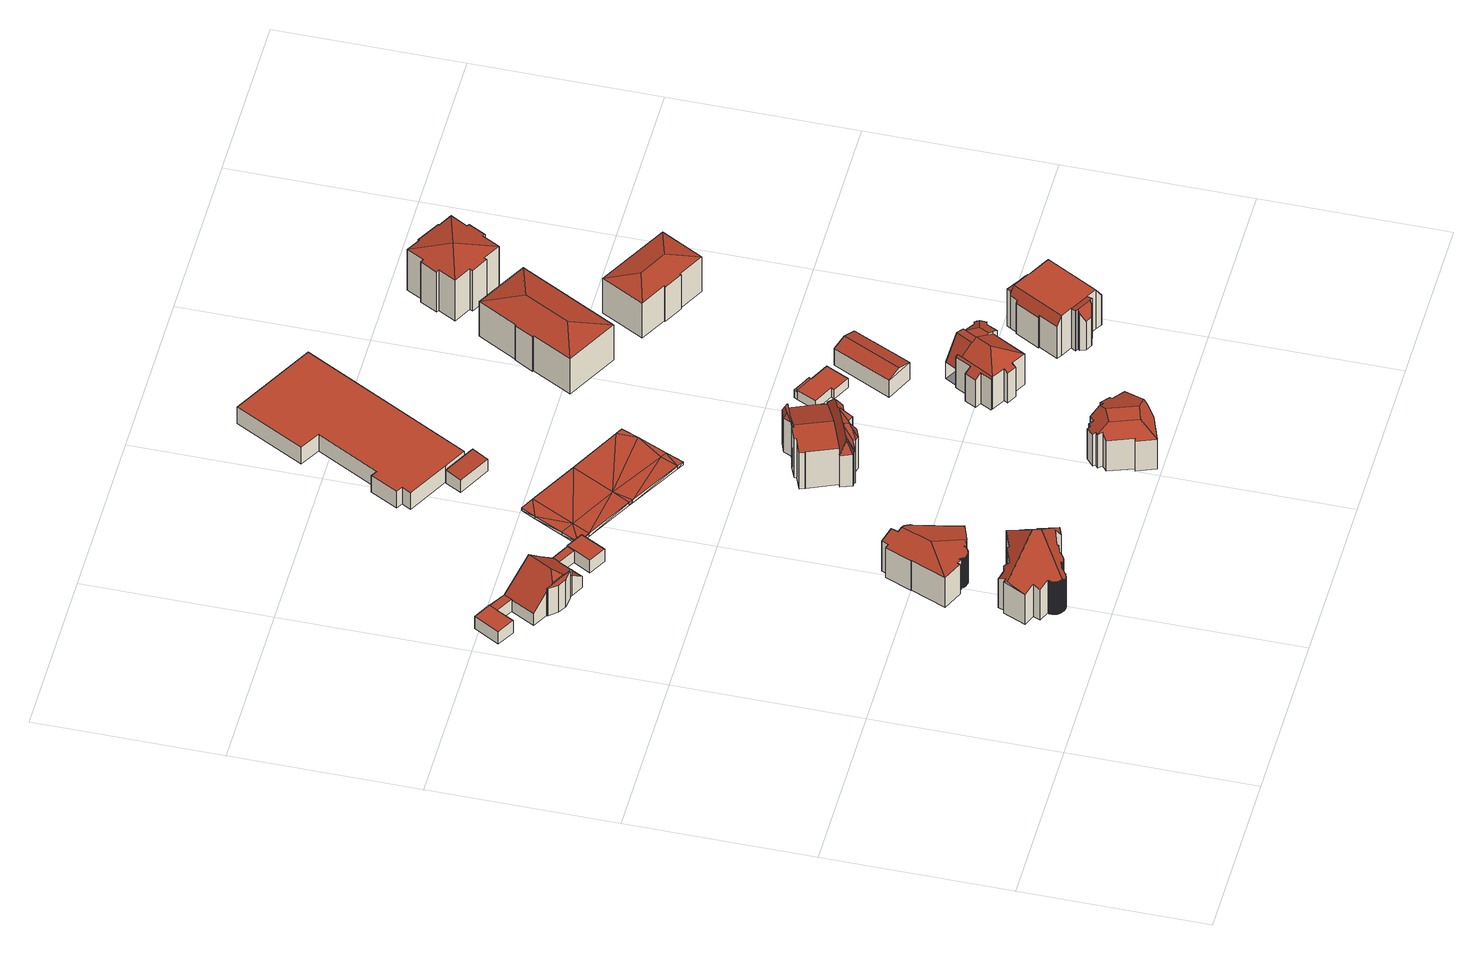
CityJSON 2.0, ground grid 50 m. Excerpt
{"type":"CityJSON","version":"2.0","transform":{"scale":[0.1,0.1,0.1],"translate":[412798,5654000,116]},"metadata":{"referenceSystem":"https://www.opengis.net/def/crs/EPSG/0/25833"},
"CityObjects":{
"building1":{"type":"Building","attributes":{"Dachtyp_tdc":"tdcFreeFormRoof","Gemeindeschluessel":14612000,"Dachneigung":21.32,"QualitaetDacherkennung":16,"Geometrietyp2DReferenz":"3000","measuredHeight":16.41,"function":"31001_9998","roofType":"5000"},"geometry":[{"type":"Solid","lod":"2","boundaries":[[[[0,1,2,3]],[[1,4,5,2]],[[4,6,7,5]],[[6,8,9,7]],[[8,10,11,9]],[[10,12,13,11]],[[12,14,15,13]],[[14,16,17,15]],[[16,18,19,17]],[[18,20,21,19]],[[20,22,23,21]],[[22,24,25,23]],[[24,26,27,25]],[[26,28,29,27]],[[28,30,31,29]],[[30,32,33,31]],[[32,34,35,33]],[[34,36,37,35]],[[36,38,39,37]],[[38,40,41,39]],[[40,42,43,41]],[[42,44,45,43]],[[44,46,47,45]],[[46,48,49,47]],[[48,50,51,49]],[[50,52,53,51]],[[52,54,55,53]],[[54,56,57,55]],[[56,58,59,57]],[[58,60,61,59]],[[60,62,63,61]],[[62,64,65,63]],[[64,66,67,65]],[[66,68,69,67]],[[68,70,71,69]],[[70,72,73,71]],[[72,74,75,73]],[[74,76,77,75]],[[76,78,79,77]],[[78,80,81,79]],[[80,82,83,81]],[[82,84,85,83]],[[84,86,87,85]],[[86,88,89,87]],[[88,90,91,89]],[[90,92,93,91]],[[92,94,95,93]],[[94,96,97,95]],[[96,98,99,97]],[[98,100,101,99]],[[100,102,103,101]],[[102,104,105,103]],[[104,106,107,105]],[[106,108,109,107]],[[108,110,111,109]],[[110,112,113,111]],[[112,114,115,113]],[[114,116,117,115]],[[116,118,119,117]],[[118,120,121,119]],[[120,122,123,121]],[[122,124,125,123]],[[124,126,127,125]],[[126,128,129,127]],[[128,130,131,129]],[[130,132,133,131]],[[132,134,135,133]],[[134,136,137,135]],[[136,138,139,137]],[[138,140,141,139]],[[140,142,143,141]],[[142,144,145,143]],[[144,146,147,145]],[[146,148,149,147]],[[148,150,151,149]],[[150,152,153,151]],[[152,154,155,153]],[[154,156,157,155]],[[156,158,159,157]],[[158,160,161,159]],[[160,162,163,161]],[[162,164,165,163]],[[164,166,167,165]],[[166,168,169,167]],[[168,170,171,169]],[[170,172,173,171]],[[172,174,175,173]],[[174,176,177,175]],[[176,178,179,177]],[[178,180,181,179]],[[180,0,3,181]],[[180,178,176,174,172,170,168,166,182,183,184]],[[74,72,70,68,66,64,62,60,58,56,54,52,50,48,46,44,42,40,38,36,34,32,30,28,26,24,22,20,18,16,14,12,185,186,120,118,116,114,112,110,108,106,104,102,100,98,96,94,92,90,88,86,84,82,80,78,76]],[[158,156,154,152,150,148,146,144,142,140,138,136,134,132,130,128,126,124,122,120,186,183,182,164,162,160]],[[185,10,8,6,4,1,0,184,183,186]],[[0,180,184]],[[12,10,185]],[[166,164,182]],[[3,2,5,7,9,11,13,15,17,19,21,23,25,27,29,31,33,35,37,39,41,43,45,47,49,51,53,55,57,59,61,63,65,67,69,71,73,75,77,79,81,83,85,87,89,91,93,95,97,99,101,103,105,107,109,111,113,115,117,119,121,123,125,127,129,131,133,135,137,139,141,143,145,147,149,151,153,155,157,159,161,163,165,167,169,171,173,175,177,179,181]]]],"semantics":{"surfaces":[{"type":"WallSurface"},{"type":"RoofSurface"},{"type":"GroundSurface"}],"values":[[0,0,0,0,0,0,0,0,0,0,0,0,0,0,0,0,0,0,0,0,0,0,0,0,0,0,0,0,0,0,0,0,0,0,0,0,0,0,0,0,0,0,0,0,0,0,0,0,0,0,0,0,0,0,0,0,0,0,0,0,0,0,0,0,0,0,0,0,0,0,0,0,0,0,0,0,0,0,0,0,0,0,0,0,0,0,0,0,0,0,0,1,1,1,1,0,0,0,2]]}}]},
"building2":{"type":"Building","attributes":{"name":"Bundeswehr-Verwaltungszentrum","Gemeindeschluessel":14612000,"Geometrietyp2DReferenz":"3000","function":"31001_3010","roofType":"9999"},"children":["building2-1","building2-2","building2-3","building2-4","building2-5","building2-6"]},
"building2-1":{"type":"BuildingPart","attributes":{"Dachtyp_tdc":"tdcPolyFlatRoof","Dachneigung":0,"QualitaetDacherkennung":59,"Geometrietyp2DReferenz":"3000","measuredHeight":4.2,"roofType":"1000"},"parents":["building2"],"geometry":[{"type":"MultiSurface","lod":"2","boundaries":[[[187,188,189,190]],[[188,191,192,193,189]],[[194,195,196,197,198]],[[195,187,190,196]],[[195,194,191,188,187]],[[190,189,193,197,196]]],"semantics":{"surfaces":[{"type":"WallSurface"},{"type":"RoofSurface"},{"type":"GroundSurface"}],"values":[0,0,0,0,1,2]}}]},
"building2-2":{"type":"BuildingPart","attributes":{"Dachtyp_tdc":"tdcPolyFlatRoof","Dachneigung":0,"QualitaetDacherkennung":78,"Geometrietyp2DReferenz":"3000","measuredHeight":4.26,"roofType":"1000"},"parents":["building2"],"geometry":[{"type":"MultiSurface","lod":"2","boundaries":[[[199,200,201,202,203]],[[200,204,205,201]],[[204,206,207,205]],[[206,208,209,210,207]],[[208,206,204,200,199]],[[202,201,205,207,210]]],"semantics":{"surfaces":[{"type":"WallSurface"},{"type":"RoofSurface"},{"type":"GroundSurface"}],"values":[0,0,0,0,1,2]}}]},
"building2-3":{"type":"BuildingPart","attributes":{"Dachtyp_tdc":"tdcPolyFlatRoof","Dachneigung":0,"QualitaetDacherkennung":0,"Geometrietyp2DReferenz":"3000","measuredHeight":9.33,"roofType":"9999"},"parents":["building2"],"geometry":[{"type":"MultiSurface","lod":"2","boundaries":[[[211,212,213,214,215,216,217,218,219,220,221]],[[221,220,222,223,224]],[[219,222,220]],[[225,216,215]],[[215,226,225]],[[215,214,227,226]],[[214,213,228,227]],[[213,212,229,228]],[[212,211,230,229]],[[211,221,224,230]],[[224,223,231,232,226,227,228,229,230]],[[226,232,217,216,225]],[[232,231,218,217]],[[231,223,222,219,218]]],"semantics":{"surfaces":[{"type":"RoofSurface"},{"type":"WallSurface"},{"type":"GroundSurface"},{"type":"ClosureSurface","isClosure":"1","QuelleClosure":"LoD1Solid"}],"values":[0,1,1,1,1,1,1,1,1,1,2,3,3,3]}}]},
"building2-4":{"type":"BuildingPart","attributes":{"Dachtyp_tdc":"tdcPolyFlatRoof","Dachneigung":0,"QualitaetDacherkennung":61,"Geometrietyp2DReferenz":"3000","measuredHeight":4.02,"roofType":"1000"},"parents":["building2"],"geometry":[{"type":"MultiSurface","lod":"2","boundaries":[[[233,203,202,234,235]],[[209,236,237,210]],[[236,238,237]],[[236,209,203,233]],[[234,202,210,237]]],"semantics":{"surfaces":[{"type":"WallSurface"},{"type":"RoofSurface"},{"type":"GroundSurface"}],"values":[0,0,0,1,2]}}]},
"building2-5":{"type":"BuildingPart","attributes":{"Dachtyp_tdc":"tdcPolyFlatRoof","Dachneigung":0,"QualitaetDacherkennung":65,"Geometrietyp2DReferenz":"3000","measuredHeight":4.06,"roofType":"1000"},"parents":["building2"],"geometry":[{"type":"MultiSurface","lod":"2","boundaries":[[[192,239,240,193]],[[239,241,240]],[[242,198,197,243,244]],[[242,239,192,198]],[[197,193,240,243]]],"semantics":{"surfaces":[{"type":"WallSurface"},{"type":"RoofSurface"},{"type":"GroundSurface"}],"values":[0,0,0,1,2]}}]},
"building2-6":{"type":"BuildingPart","attributes":{"Dachtyp_tdc":"tdcGableAndHippedGRoof","Dachneigung":40.77,"QualitaetDacherkennung":36,"Geometrietyp2DReferenz":"3000","measuredHeight":11.5,"roofType":"9999"},"parents":["building2"],"geometry":[{"type":"MultiSurface","lod":"2","boundaries":[[[241,245,246,240]],[[245,247,248,246]],[[247,249,250,248]],[[249,235,234,250]],[[238,251,252,237]],[[251,225,226,252]],[[222,253,254,223]],[[253,244,243,254]],[[255,256,257]],[[256,216,225,251,238,235,249,247,257]],[[247,245,241,244,253,222,219,255,257]],[[243,240,246,248,250,234,237,252,226,232,231,223,254]]],"semantics":{"surfaces":[{"type":"WallSurface"},{"type":"RoofSurface"},{"type":"GroundSurface"}],"values":[0,0,0,0,0,0,0,0,1,1,1,2]}}]},
"building3":{"type":"Building","attributes":{"Dachtyp_tdc":"tdcFreeFormRoof","Gemeindeschluessel":14612000,"Dachneigung":13.73,"QualitaetDacherkennung":33,"Geometrietyp2DReferenz":"3000","measuredHeight":11.88,"function":"31001_9998","roofType":"5000"},"geometry":[{"type":"Solid","lod":"2","boundaries":[[[[258,259,260,261]],[[259,262,263,260]],[[262,264,265,263]],[[264,266,267,265]],[[266,268,269,267]],[[268,270,271,269]],[[270,272,273,271]],[[272,274,275,273]],[[274,276,277,275]],[[276,278,279,277]],[[278,280,281,279]],[[280,282,283,281]],[[282,284,285,283]],[[284,286,287,285]],[[286,288,289,287]],[[288,290,291,289]],[[290,292,293,291]],[[292,294,295,293]],[[294,296,297,295]],[[296,298,299,297]],[[298,300,301,299]],[[300,302,303,301]],[[302,304,305,303]],[[304,306,307,305]],[[306,308,309,307]],[[308,310,311,309]],[[310,312,313,311]],[[312,314,315,313]],[[314,316,317,315]],[[316,318,319,317]],[[318,320,321,319]],[[320,322,323,321]],[[322,324,325,323]],[[324,326,327,325]],[[326,328,329,327]],[[328,330,331,329]],[[330,332,333,331]],[[332,334,335,333]],[[334,336,337,335]],[[336,338,339,337]],[[338,340,341,339]],[[340,342,343,341]],[[342,344,345,343]],[[344,346,347,345]],[[346,348,349,347]],[[348,350,351,349]],[[350,352,353,351]],[[352,354,355,353]],[[354,356,357,355]],[[356,358,359,357]],[[358,360,361,359]],[[360,362,363,361]],[[362,364,365,363]],[[364,366,367,365]],[[366,368,369,367]],[[368,370,371,369]],[[370,372,373,371]],[[372,374,375,373]],[[374,376,377,375]],[[376,378,379,377]],[[378,380,381,379]],[[380,382,383,381]],[[382,384,385,383]],[[384,258,261,385]],[[324,322,320,318,316,314,386,387,266,264,262,259,258,384,382,380,378,376,374,372,370,368,366,364,362,360,358,356,354,352,350,348,346,344,342,340,338,336,334,332,330,328,326]],[[308,306,304,302,300,298,296,294,292,290,288,286,284,282,388,387,386,312,310]],[[280,278,276,274,272,270,268,266,387,388]],[[314,312,386]],[[282,280,388]],[[261,260,263,265,267,269,271,273,275,277,279,281,283,285,287,289,291,293,295,297,299,301,303,305,307,309,311,313,315,317,319,321,323,325,327,329,331,333,335,337,339,341,343,345,347,349,351,353,355,357,359,361,363,365,367,369,371,373,375,377,379,381,383,385]]]],"semantics":{"surfaces":[{"type":"WallSurface"},{"type":"RoofSurface"},{"type":"GroundSurface"}],"values":[[0,0,0,0,0,0,0,0,0,0,0,0,0,0,0,0,0,0,0,0,0,0,0,0,0,0,0,0,0,0,0,0,0,0,0,0,0,0,0,0,0,0,0,0,0,0,0,0,0,0,0,0,0,0,0,0,0,0,0,0,0,0,0,0,1,1,1,0,0,2]]}}]},
"building4":{"type":"Building","attributes":{"Erfassungsdatum_Objekt":"2020-12-18","BodenHoehe":120.38,"gemHoehe":0,"BauwerkHoehe":1,"Gemeindeschluessel":"14612000","Geometrietyp2DReferenz":"3000","measuredHeight":1,"function":"53001_1800"},"geometry":[{"type":"MultiSurface","lod":"2","boundaries":[[[389,390,391]],[[390,389,392]],[[393,394,395]],[[390,392,396]],[[392,389,397]],[[397,389,393]],[[393,395,398]],[[393,398,397]],[[398,395,399]],[[394,400,395]],[[401,402,389]],[[401,389,391]],[[402,403,393]],[[402,393,389]],[[393,403,404]],[[393,404,394]],[[394,404,405]],[[405,406,400]],[[405,400,394]],[[391,390,407]],[[391,407,408]],[[390,396,409]],[[390,409,407]],[[396,392,410]],[[396,410,409]],[[392,397,411]],[[392,411,410]],[[397,398,412]],[[397,412,411]],[[398,399,413]],[[398,413,412]],[[399,395,414]],[[399,414,413]],[[395,400,415]],[[395,415,414]],[[400,406,416]],[[400,416,415]],[[406,405,417]],[[406,417,416]],[[405,404,418]],[[405,418,417]],[[404,403,419]],[[404,419,418]],[[403,402,420]],[[403,420,419]],[[402,401,421]],[[402,421,420]],[[401,391,408]],[[401,408,421]],[[408,407,422]],[[410,422,407]],[[409,410,407]],[[411,422,410]],[[423,422,411]],[[414,424,423]],[[412,414,423]],[[411,412,423]],[[413,414,412]],[[414,415,424]],[[422,420,421]],[[408,422,421]],[[423,419,420]],[[422,423,420]],[[418,419,423]],[[424,418,423]],[[417,418,424]],[[415,416,417]],[[424,415,417]]],"semantics":{"surfaces":[{"type":"RoofSurface"},{"type":"WallSurface"},{"type":"GroundSurface"}],"values":[0,0,0,0,0,0,0,0,0,0,0,0,0,0,0,0,0,0,0,1,1,1,1,1,1,1,1,1,1,1,1,1,1,1,1,1,1,1,1,1,1,1,1,1,1,1,1,1,1,2,2,2,2,2,2,2,2,2,2,2,2,2,2,2,2,2,2,2]}}]},
"building5":{"type":"Building","attributes":{"Dachtyp_tdc":"tdcFreeFormRoof","Gemeindeschluessel":14612000,"Dachneigung":17.96,"QualitaetDacherkennung":43,"Geometrietyp2DReferenz":"3000","measuredHeight":12.96,"function":"31001_9998","roofType":"5000"},"geometry":[{"type":"Solid","lod":"2","boundaries":[[[[425,426,427,428]],[[426,429,430,427]],[[429,431,432,430]],[[431,433,434,432]],[[433,435,436,434]],[[435,437,438,436]],[[437,439,440,438]],[[439,441,442,440]],[[441,443,444,442]],[[443,445,446,444]],[[445,447,448,446]],[[447,449,450,448]],[[449,451,452,450]],[[451,453,454,452]],[[453,455,456,454]],[[455,457,458,456]],[[457,459,460,458]],[[459,461,462,460]],[[461,463,464,462]],[[463,425,428,464]],[[445,443,441,465,466,467,451,449,447]],[[466,468,469,425,463,461,459,457,455,453,467]],[[470,435,433,431,429,426,469,468,471]],[[437,470,471,465,441,439]],[[465,471,468,466]],[[437,435,470]],[[426,425,469]],[[453,451,467]],[[428,427,430,432,434,436,438,440,442,444,446,448,450,452,454,456,458,460,462,464]]]],"semantics":{"surfaces":[{"type":"WallSurface"},{"type":"RoofSurface"},{"type":"GroundSurface"}],"values":[[0,0,0,0,0,0,0,0,0,0,0,0,0,0,0,0,0,0,0,0,1,1,1,1,1,0,0,0,2]]}}]},
"building6":{"type":"Building","attributes":{"Dachtyp_tdc":"tdcPolyFlatRoof","Gemeindeschluessel":14612000,"Dachneigung":3.74,"QualitaetDacherkennung":79,"Geometrietyp2DReferenz":"3000","measuredHeight":4.44,"function":"31001_2000","roofType":"2100"},"geometry":[{"type":"Solid","lod":"2","boundaries":[[[[472,473,474,475]],[[473,476,477,474]],[[476,478,479,477]],[[478,480,481,479]],[[480,472,475,481]],[[480,478,476,473,472]],[[475,474,477,479,481]]]],"semantics":{"surfaces":[{"type":"WallSurface"},{"type":"RoofSurface"},{"type":"GroundSurface"}],"values":[[0,0,0,0,0,1,2]]}}]},
"building7":{"type":"Building","attributes":{"Gemeindeschluessel":14612000,"Geometrietyp2DReferenz":"3000","function":"31001_9998","roofType":"9999"},"children":["building7-1","building7-2","building7-3","building7-4"]},
"building7-1":{"type":"BuildingPart","attributes":{"Dachtyp_tdc":"tdcFreeFormRoof","Dachneigung":59.73,"QualitaetDacherkennung":10,"Geometrietyp2DReferenz":"3000","measuredHeight":13.03,"roofType":"5000"},"parents":["building7"],"geometry":[{"type":"MultiSurface","lod":"2","boundaries":[[[482,483,484,485]],[[483,486,487,484]],[[486,488,489,487]],[[488,490,491,489]],[[490,492,493,491]],[[492,494,495,496,493]],[[494,492,490,497]],[[490,488,498,497]],[[488,486,498]],[[486,483,482,499,500,501]],[[486,501,502,494,497,498]],[[485,484,487,489,491,493,496,503,504,505]]],"semantics":{"surfaces":[{"type":"WallSurface"},{"type":"RoofSurface"},{"type":"GroundSurface"}],"values":[0,0,0,0,0,0,1,1,1,1,1,2]}}]},
"building7-2":{"type":"BuildingPart","attributes":{"Dachtyp_tdc":"tdcGableRoof","Dachneigung":20.85,"QualitaetDacherkennung":16,"Geometrietyp2DReferenz":"3000","measuredHeight":14.06,"roofType":"3100"},"parents":["building7"],"geometry":[{"type":"MultiSurface","lod":"2","boundaries":[[[506,507,508,509,510]],[[507,511,512,508]],[[511,513,514,512]],[[513,515,516,514]],[[515,517,518,516]],[[517,519,482,485,518]],[[520,521,522,523,524]],[[525,526,519,517,515,513,511,507,506,527]],[[527,528,521,520,495,502,525]],[[522,529,509,508,512,514,516,518,485,505,504,503,496,523]]],"semantics":{"surfaces":[{"type":"WallSurface"},{"type":"RoofSurface"},{"type":"GroundSurface"}],"values":[0,0,0,0,0,0,0,1,1,2]}}]},
"building7-3":{"type":"BuildingPart","attributes":{"Dachtyp_tdc":"tdcFreeFormRoof","Dachneigung":59.16,"QualitaetDacherkennung":17,"Geometrietyp2DReferenz":"3000","measuredHeight":14.66,"roofType":"5000"},"parents":["building7"],"geometry":[{"type":"MultiSurface","lod":"2","boundaries":[[[530,531,532,533]],[[531,534,535,532]],[[534,536,537,535]],[[536,538,539,537]],[[538,540,541,539]],[[540,542,543,541]],[[542,544,545,543]],[[544,546,547,545]],[[546,510,509,547]],[[548,549,550,522,521]],[[549,551,552,550]],[[551,553,554,552]],[[553,555,556,554]],[[555,557,558,556]],[[557,559,560,558]],[[559,561,562,560]],[[561,563,564,562]],[[563,565,566,564]],[[565,530,533,566]],[[561,559,567,568]],[[559,557,569,567]],[[557,555,553,570,569]],[[553,551,571,570]],[[551,549,572,571]],[[549,548,572]],[[548,528,573,510,546,574,575,576,577,568,567,569,570,571,572]],[[546,544,574]],[[544,542,575,574]],[[542,540,575]],[[540,538,536,576,575]],[[536,534,578,579,577,576]],[[534,531,578]],[[531,530,580,579,578]],[[530,565,563,580]],[[563,561,568,577,579,580]],[[533,532,535,537,539,541,543,545,547,509,529,522,550,552,554,556,558,560,562,564,566]]],"semantics":{"surfaces":[{"type":"WallSurface"},{"type":"RoofSurface"},{"type":"GroundSurface"}],"values":[0,0,0,0,0,0,0,0,0,0,0,0,0,0,0,0,0,0,0,1,1,1,1,1,1,1,1,1,1,1,1,1,1,1,1,2]}}]},
"building7-4":{"type":"BuildingPart","attributes":{"Dachtyp_tdc":"tdcGableRoof","Dachneigung":25.71,"QualitaetDacherkennung":15,"Geometrietyp2DReferenz":"3000","measuredHeight":6.27,"roofType":"3100"},"parents":["building7"],"geometry":[{"type":"MultiSurface","lod":"2","boundaries":[[[581,582,583,584]],[[582,585,586,583]],[[585,587,588,586]],[[587,589,590,588]],[[589,591,592,590]],[[591,524,523,592]],[[593,581,584,493]],[[591,589,587,585,582,581]],[[581,593,594,524,591]],[[584,583,586,588,590,592,523,496,493]]],"semantics":{"surfaces":[{"type":"WallSurface"},{"type":"RoofSurface"},{"type":"GroundSurface"}],"values":[0,0,0,0,0,0,0,1,1,2]}}]},
"building8":{"type":"Building","attributes":{"Dachtyp_tdc":"tdcPolyFlatRoof","Gemeindeschluessel":14612000,"Dachneigung":0,"QualitaetDacherkennung":62,"Geometrietyp2DReferenz":"3000","measuredHeight":5.69,"function":"31001_2000","roofType":"1000"},"geometry":[{"type":"Solid","lod":"2","boundaries":[[[[595,596,597,598]],[[596,599,600,597]],[[599,601,602,600]],[[601,603,604,602]],[[603,605,606,604]],[[605,607,608,606]],[[607,609,610,608]],[[609,611,612,610]],[[611,613,614,612]],[[613,615,616,614]],[[615,595,598,616]],[[615,613,611,609,607,605,603,601,599,596,595]],[[598,597,600,602,604,606,608,610,612,614,616]]]],"semantics":{"surfaces":[{"type":"WallSurface"},{"type":"RoofSurface"},{"type":"GroundSurface"}],"values":[[0,0,0,0,0,0,0,0,0,0,0,1,2]]}}]},
"building9":{"type":"Building","attributes":{"Gemeindeschluessel":14612000,"Geometrietyp2DReferenz":"3000","function":"31001_9998","roofType":"9999"},"children":["building9-1","building9-2"]},
"building9-1":{"type":"BuildingPart","attributes":{"Dachtyp_tdc":"tdcFreeFormRoof","Dachneigung":59.17,"QualitaetDacherkennung":37,"Geometrietyp2DReferenz":"3000","measuredHeight":3.38,"roofType":"5000"},"parents":["building9"],"geometry":[{"type":"MultiSurface","lod":"2","boundaries":[[[617,618,619,620]],[[618,621,622,619]],[[621,623,624,622]],[[625,623,621]],[[626,625,621,618]],[[626,618,617]],[[625,626,617,623]],[[620,619,622,624]]],"semantics":{"surfaces":[{"type":"WallSurface"},{"type":"RoofSurface"},{"type":"GroundSurface"}],"values":[0,0,0,1,1,0,1,2]}}]},
"building9-2":{"type":"BuildingPart","attributes":{"Dachtyp_tdc":"tdcPolyFlatRoof","Dachneigung":0,"QualitaetDacherkennung":42,"Geometrietyp2DReferenz":"3000","measuredHeight":3.1,"roofType":"1000"},"parents":["building9"],"geometry":[{"type":"MultiSurface","lod":"2","boundaries":[[[627,628,629,630]],[[628,631,632,629]],[[631,633,634,632]],[[633,635,617,620,634]],[[636,637,638,624,623]],[[637,627,630,638]],[[637,636,635,633,631,628,627]],[[630,629,632,634,620,624,638]]],"semantics":{"surfaces":[{"type":"WallSurface"},{"type":"RoofSurface"},{"type":"GroundSurface"}],"values":[0,0,0,0,0,0,1,2]}}]},
"building10":{"type":"Building","attributes":{"Gemeindeschluessel":14612000,"Geometrietyp2DReferenz":"3000","function":"31001_9998","roofType":"9999"},"children":["building10-1","building10-2","building10-3","building10-4"]},
"building10-1":{"type":"BuildingPart","attributes":{"Dachtyp_tdc":"tdcFreeFormRoof","Dachneigung":23.14,"QualitaetDacherkennung":46,"Geometrietyp2DReferenz":"3000","measuredHeight":12.19,"roofType":"5000"},"parents":["building10"],"geometry":[{"type":"MultiSurface","lod":"2","boundaries":[[[639,640,641,642,643,644,645,646,647,648,649,650,651,652]],[[653,654,655,640,639]],[[656,657,644,643]],[[657,658,645,644]],[[658,659,646,645]],[[659,660,647,646]],[[660,661,648,647]],[[661,662,649,648]],[[662,663,650,649]],[[663,664,651,650]],[[664,665,652,651]],[[665,653,639,652]],[[663,662,661,660,659,658,666]],[[658,657,656,667,668,669,666]],[[669,654,653,665,664,663,666]]],"semantics":{"surfaces":[{"type":"GroundSurface"},{"type":"WallSurface"},{"type":"RoofSurface"}],"values":[0,1,1,1,1,1,1,1,1,1,1,1,2,2,2]}}]},
"building10-2":{"type":"BuildingPart","attributes":{"Dachtyp_tdc":"tdcHipAndGableRoof","Dachneigung":29,"QualitaetDacherkennung":66,"Geometrietyp2DReferenz":"3000","measuredHeight":13.88,"roofType":"5000"},"parents":["building10"],"geometry":[{"type":"MultiSurface","lod":"2","boundaries":[[[655,670,671,640]],[[670,672,673,671]],[[672,674,675,673]],[[674,676,677,675]],[[676,678,679,677]],[[678,680,681,679]],[[680,678,676,674,672,670,682]],[[670,655,683,668,684,682]],[[684,685,686,687,680,682]],[[640,671,673,675,677,679,681,688,689,642,641]]],"semantics":{"surfaces":[{"type":"WallSurface"},{"type":"RoofSurface"},{"type":"GroundSurface"}],"values":[0,0,0,0,0,0,1,1,1,2]}}]},
"building10-3":{"type":"BuildingPart","attributes":{"Dachtyp_tdc":"tdcPolyFlatRoof","Dachneigung":32.85,"QualitaetDacherkennung":43,"Geometrietyp2DReferenz":"3000","measuredHeight":10.96,"roofType":"2100"},"parents":["building10"],"geometry":[{"type":"MultiSurface","lod":"2","boundaries":[[[690,691,692,693]],[[691,694,695,692]],[[694,696,697,695]],[[696,698,699,697]],[[698,700,701,699]],[[700,702,703,704,701]],[[680,690,693,681]],[[680,705,702,700,698,696,694,691,690]],[[693,692,695,697,699,701,704,688,681]]],"semantics":{"surfaces":[{"type":"WallSurface"},{"type":"RoofSurface"},{"type":"GroundSurface"}],"values":[0,0,0,0,0,0,0,1,2]}}]},
"building10-4":{"type":"BuildingPart","attributes":{"Dachtyp_tdc":"tdcGableRoof","Dachneigung":62.41,"QualitaetDacherkennung":16,"Geometrietyp2DReferenz":"3000","measuredHeight":13.25,"roofType":"3100"},"parents":["building10"],"geometry":[{"type":"MultiSurface","lod":"2","boundaries":[[[706,707,656,643,708]],[[707,706,709]],[[710,707,709,711,685,712]],[[706,703,713,686,711,709]],[[643,642,689,688,704,708]]],"semantics":{"surfaces":[{"type":"WallSurface"},{"type":"RoofSurface"},{"type":"GroundSurface"}],"values":[0,0,1,1,2]}}]},
"building11":{"type":"Building","attributes":{"Dachtyp_tdc":"tdcGableRoof","Gemeindeschluessel":14612000,"Dachneigung":17.21,"QualitaetDacherkennung":84,"Geometrietyp2DReferenz":"3000","measuredHeight":7.14,"function":"31001_9998","roofType":"3100"},"geometry":[{"type":"Solid","lod":"2","boundaries":[[[[714,715,716]],[[717,718,719]],[[715,717,719,716]],[[718,714,716,719]],[[720,721,722,723]],[[717,715,721,720]],[[715,714,722,721]],[[714,718,723,722]],[[718,717,720,723]]]],"semantics":{"surfaces":[{"type":"WallSurface"},{"type":"RoofSurface"},{"type":"GroundSurface"}],"values":[[0,0,1,1,2,0,0,0,0]]}}]},
"building12":{"type":"Building","attributes":{"Dachtyp_tdc":"tdcHipRoof","Gemeindeschluessel":14612000,"Dachneigung":11.74,"QualitaetDacherkennung":81,"Geometrietyp2DReferenz":"3000","measuredHeight":13.61,"function":"31001_9998","roofType":"3200"},"geometry":[{"type":"Solid","lod":"2","boundaries":[[[[724,725,726,727]],[[725,728,729,726]],[[728,730,731,729]],[[730,732,733,731]],[[732,734,735,733]],[[734,736,737,735]],[[736,738,739,737]],[[738,724,727,739]],[[730,728,740]],[[734,732,741]],[[728,725,724,738,736,734,741,740]],[[732,730,740,741]],[[727,726,729,731,733,735,737,739]]]],"semantics":{"surfaces":[{"type":"WallSurface"},{"type":"RoofSurface"},{"type":"GroundSurface"}],"values":[[0,0,0,0,0,0,0,0,1,1,1,1,2]]}}]},
"building13":{"type":"Building","attributes":{"Gemeindeschluessel":14612000,"Geometrietyp2DReferenz":"3000","function":"31001_9998","roofType":"9999"},"children":["building13-1","building13-2","building13-3"]},
"building13-1":{"type":"BuildingPart","attributes":{"Dachtyp_tdc":"tdcFreeFormRoof","Dachneigung":68.17,"QualitaetDacherkennung":33,"Geometrietyp2DReferenz":"3000","measuredHeight":13.74,"roofType":"5000"},"parents":["building13"],"geometry":[{"type":"MultiSurface","lod":"2","boundaries":[[[742,743,744,745]],[[743,746,747,744]],[[746,748,749,747]],[[748,750,751,749]],[[750,752,753,751]],[[752,754,755,753]],[[756,757,758,759]],[[757,760,761,758]],[[760,762,763,761]],[[762,764,765,763]],[[764,766,767,765]],[[766,742,745,767]],[[762,760,757,756,754,752,750,748,746]],[[746,743,742,766,764,762]],[[745,744,747,749,751,753,755,759,758,761,763,765,767]]],"semantics":{"surfaces":[{"type":"WallSurface"},{"type":"RoofSurface"},{"type":"GroundSurface"}],"values":[0,0,0,0,0,0,0,0,0,0,0,0,1,1,2]}}]},
"building13-2":{"type":"BuildingPart","attributes":{"Dachtyp_tdc":"tdcPolyFlatRoof","Dachneigung":2.79,"QualitaetDacherkennung":19,"Geometrietyp2DReferenz":"3000","measuredHeight":12.81,"roofType":"2100"},"parents":["building13"],"geometry":[{"type":"MultiSurface","lod":"2","boundaries":[[[768,769,770,771,772]],[[769,773,774,770]],[[773,775,776,774]],[[777,778,779,780]],[[778,781,782,779]],[[781,783,784,782]],[[783,785,786,784]],[[785,787,788,786]],[[787,789,790,788]],[[787,785,783,781,778,777,775,773,769,768,791,792,789]],[[790,793,771,770,774,776,780,779,782,784,786,788]],[[775,777,780,776]]],"semantics":{"surfaces":[{"type":"WallSurface"},{"type":"RoofSurface"},{"type":"GroundSurface"}],"values":[0,0,0,0,0,0,0,0,0,1,2,0]}}]},
"building13-3":{"type":"BuildingPart","attributes":{"Dachtyp_tdc":"tdcCutGableRoof","Dachneigung":0.142,"QualitaetDacherkennung":69,"Geometrietyp2DReferenz":"3000","measuredHeight":13.61,"roofType":"9999"},"parents":["building13"],"geometry":[{"type":"MultiSurface","lod":"2","boundaries":[[[794,795,759,796]],[[795,756,759]],[[797,755,754]],[[797,798,799,755]],[[798,800,801,799]],[[800,802,803,801]],[[802,804,805,803]],[[804,806,807,805]],[[806,808,809,807]],[[808,772,771,809]],[[810,811,812,790,789]],[[811,813,814,812]],[[815,791,772,808,806,804,802,800,798]],[[794,816,817,818,819,820,821,813]],[[798,797,795,794,813,811,810,815]],[[814,822,823,824,825,826,827,796,759,755,799,801,803,805,807,809,771,793,790,812]],[[813,821,822,814]],[[821,820,823,822]],[[820,819,824,823]],[[819,818,825,824]],[[818,817,826,825]],[[817,816,827,826]],[[816,794,796,827]]],"semantics":{"surfaces":[{"type":"WallSurface"},{"type":"RoofSurface"},{"type":"GroundSurface"}],"values":[0,0,0,0,0,0,0,0,0,0,0,0,1,1,1,2,0,0,0,0,0,0,0]}}]},
"building14":{"type":"Building","attributes":{"Dachtyp_tdc":"tdcHipRoof","Gemeindeschluessel":14612000,"Dachneigung":11.97,"QualitaetDacherkennung":76,"Geometrietyp2DReferenz":"3000","measuredHeight":13.34,"function":"31001_9998","roofType":"3200"},"geometry":[{"type":"Solid","lod":"2","boundaries":[[[[828,829,830,831]],[[829,832,833,830]],[[832,834,835,833]],[[834,836,837,835]],[[836,838,839,837]],[[838,840,841,839]],[[840,842,843,841]],[[842,828,831,843]],[[838,836,844]],[[834,832,845]],[[836,834,845,844]],[[832,829,828,842,840,838,844,845]],[[831,830,833,835,837,839,841,843]]]],"semantics":{"surfaces":[{"type":"WallSurface"},{"type":"RoofSurface"},{"type":"GroundSurface"}],"values":[[0,0,0,0,0,0,0,0,1,1,1,1,2]]}}]},
"building15":{"type":"Building","attributes":{"Dachtyp_tdc":"tdcTentRoof","Gemeindeschluessel":14612000,"Dachneigung":11.95,"QualitaetDacherkennung":76,"Geometrietyp2DReferenz":"3000","measuredHeight":15.76,"function":"31001_9998","roofType":"3500"},"geometry":[{"type":"Solid","lod":"2","boundaries":[[[[846,847,848,849]],[[847,850,851,848]],[[850,852,853,851]],[[852,854,855,853]],[[854,856,857,855]],[[856,858,859,857]],[[858,860,861,859]],[[860,862,863,861]],[[862,864,865,863]],[[864,866,867,865]],[[866,868,869,867]],[[868,870,871,869]],[[870,872,873,871]],[[872,874,875,873]],[[874,876,877,875]],[[876,878,879,877]],[[878,880,881,879]],[[880,882,883,881]],[[882,884,885,883]],[[884,846,849,885]],[[860,858,856,854,852,850,886]],[[870,868,866,864,862,860,886]],[[880,878,876,874,872,870,886]],[[850,847,846,884,882,880,886]],[[849,848,851,853,855,857,859,861,863,865,867,869,871,873,875,877,879,881,883,885]]]],"semantics":{"surfaces":[{"type":"WallSurface"},{"type":"RoofSurface"},{"type":"GroundSurface"}],"values":[[0,0,0,0,0,0,0,0,0,0,0,0,0,0,0,0,0,0,0,0,1,1,1,1,2]]}}]}
},
"vertices":[
[583,288,153],[599,242,153],[599,242,42],[583,288,42],[613,247,139],[613,247,42],[622,219,139],[622,219,42],[628,221,133],[628,221,42],[647,168,132],[647,168,42],[619,158,134],[619,158,42],[614,172,153],[614,172,42],[564,155,155],[564,155,42],[566,151,150],[566,151,42],[547,145,150],[547,145,42],[546,143,148],[546,143,42],[545,141,146],[545,141,42],[544,140,145],[544,140,42],[543,138,144],[543,138,42],[542,137,142],[542,137,42],[541,135,141],[541,135,42],[539,134,140],[539,134,42],[538,133,140],[538,133,42],[537,132,139],[537,132,42],[535,131,139],[535,131,42],[533,130,138],[533,130,42],[531,130,138],[531,130,42],[529,129,139],[529,129,42],[527,129,139],[527,129,42],[525,128,140],[525,128,42],[523,128,140],[523,128,42],[522,128,141],[522,128,42],[520,128,142],[520,128,42],[518,129,143],[518,129,42],[516,129,145],[516,129,42],[515,130,146],[515,130,42],[513,130,148],[513,130,42],[511,131,149],[511,131,42],[509,132,152],[509,132,42],[491,126,153],[491,126,42],[490,124,151],[490,124,42],[489,122,149],[489,122,42],[488,120,147],[488,120,42],[487,119,146],[487,119,42],[485,117,144],[485,117,42],[484,116,143],[484,116,42],[482,114,142],[482,114,42],[481,113,142],[481,113,42],[479,112,141],[479,112,42],[477,111,141],[477,111,42],[475,110,140],[475,110,42],[473,110,140],[473,110,42],[471,109,141],[471,109,42],[469,109,141],[469,109,42],[467,108,141],[467,108,42],[465,108,142],[465,108,42],[463,108,143],[463,108,42],[461,108,144],[461,108,42],[459,108,146],[459,108,42],[457,109,147],[457,109,42],[455,109,149],[455,109,42],[453,110,150],[453,110,42],[451,111,152],[451,111,42],[449,112,154],[449,112,42],[448,113,156],[448,113,42],[446,114,156],[446,114,42],[444,115,155],[444,115,42],[443,117,155],[443,117,42],[442,118,155],[442,118,42],[440,120,154],[440,120,42],[439,122,154],[439,122,42],[438,123,154],[438,123,42],[437,125,154],[437,125,42],[436,127,154],[436,127,42],[436,129,154],[436,129,42],[435,131,154],[435,131,42],[435,133,154],[435,133,42],[435,135,154],[435,135,42],[435,137,154],[435,137,42],[435,139,155],[435,139,42],[435,141,155],[435,141,42],[435,143,155],[435,143,42],[436,145,156],[436,145,42],[436,147,156],[436,147,42],[408,159,147],[408,159,42],[416,179,153],[416,179,42],[385,192,143],[385,192,42],[411,253,149],[411,253,42],[419,250,153],[419,250,42],[427,270,140],[427,270,42],[449,260,151],[449,260,42],[464,266,151],[464,266,42],[469,252,161],[469,252,42],[520,270,159],[520,270,42],[522,266,162],[522,266,42],[406,241,157],[549,214,206],[578,286,159],[646,168,133],[556,192,206],
[6,1435,88],[45,1504,88],[45,1504,46],[6,1435,46],[92,1478,88],[92,1478,87],[92,1478,46],[79,1455,88],[53,1408,88],[53,1408,46],[79,1455,46],[79,1455,87],
[339,1341,89],[385,1316,89],[385,1316,46],[339,1341,46],[339,1341,86],[349,1249,89],[349,1249,46],[302,1275,89],[302,1275,46],[328,1321,89],[328,1321,86],[328,1321,46],
[150,1316,139],[172,1304,139],[203,1300,139],[205,1303,139],[212,1299,139],[190,1311,139],[185,1314,139],[151,1332,139],[145,1335,139],[132,1343,139],[130,1340,139],[132,1343,126],[132,1343,46],[130,1340,46],[212,1299,118],[212,1299,46],[205,1303,46],[203,1300,46],[172,1304,46],[150,1316,46],[151,1332,46],[185,1314,46],
[293,1366,86],[293,1366,46],[293,1366,84],[282,1346,86],[282,1346,46],[282,1346,84],
[137,1452,87],[137,1452,46],[137,1452,86],[125,1429,87],[125,1429,46],[125,1429,86],
[178,1429,126],[178,1429,46],[215,1409,161],[215,1409,46],[251,1389,125],[251,1389,46],[247,1281,84],[247,1281,46],[90,1365,86],[90,1365,46],[151,1332,144],[185,1314,144],[179,1343,161],
[477,381,136],[475,376,135],[475,376,33],[477,381,33],[462,382,135],[462,382,33],[460,375,134],[460,375,33],[404,399,135],[404,399,33],[444,495,135],[444,495,33],[443,495,135],[443,495,33],[472,567,135],[472,567,33],[483,563,138],[483,563,33],[491,581,138],[491,581,33],[529,566,148],[529,566,33],[522,547,148],[522,547,33],[539,540,151],[539,540,33],[541,539,151],[541,539,33],[542,538,150],[542,538,33],[544,537,150],[544,537,33],[545,535,150],[545,535,33],[547,534,149],[547,534,33],[548,532,149],[548,532,33],[549,531,149],[549,531,33],[550,529,148],[550,529,33],[551,527,148],[551,527,33],[552,526,148],[552,526,33],[553,524,148],[553,524,33],[554,522,147],[554,522,33],[554,520,147],[554,520,33],[572,467,141],[572,467,33],[596,396,132],[596,396,33],[539,377,139],[539,377,33],[538,380,139],[538,380,33],[523,374,137],[523,374,33],[521,379,138],[521,379,33],[521,377,138],[521,377,33],[520,376,137],[520,376,33],[519,374,137],[519,374,33],[518,373,137],[518,373,33],[516,372,137],[516,372,33],[515,371,136],[515,371,33],[514,370,136],[514,370,33],[512,369,136],[512,369,33],[511,368,135],[511,368,33],[509,367,135],[509,367,33],[508,367,135],[508,367,33],[506,366,135],[506,366,33],[505,366,135],[505,366,33],[503,365,135],[503,365,33],[501,365,134],[501,365,33],[500,365,134],[500,365,33],[498,365,134],[498,365,33],[496,366,134],[496,366,33],[495,366,134],[495,366,33],[493,366,134],[493,366,33],[491,367,134],[491,367,33],[490,367,134],[490,367,33],[488,368,134],[488,368,33],[487,369,134],[487,369,33],[485,370,134],[485,370,33],[484,371,135],[484,371,33],[483,372,135],[483,372,33],[482,374,135],[482,374,33],[481,375,135],[481,375,33],[480,376,135],[480,376,33],[479,378,135],[479,378,33],[478,379,136],[478,379,33],[545,379,139],[503,459,152],[536,541,152],
[452,1355,54],[455,1451,54],[417,1374,54],[512,1471,54],[583,1286,54],[730,1200,54],[784,1270,54],[476,1490,54],[643,1400,54],[784,1326,54],[802,1316,54],[747,1190,54],[393,1326,54],[428,1307,54],[556,1237,54],[567,1231,54],[709,1152,54],[726,1142,54],[455,1451,44],[417,1374,44],[476,1490,44],[512,1471,44],[643,1400,44],[784,1326,44],[802,1316,44],[784,1270,44],[747,1190,44],[726,1142,44],[709,1152,44],[567,1231,44],[556,1237,44],[428,1307,44],[393,1326,44],[452,1355,44],[583,1286,44],[730,1200,44],
[1036,186,139],[1076,163,150],[1076,163,31],[1036,186,31],[1081,172,147],[1081,172,31],[1111,155,140],[1111,155,31],[1107,148,142],[1107,148,31],[1147,126,132],[1147,126,31],[1110,59,141],[1110,59,31],[1077,35,133],[1077,35,31],[1002,8,133],[1002,8,31],[983,59,133],[983,59,31],[989,61,136],[989,61,31],[965,128,136],[965,128,31],[980,140,147],[980,140,31],[971,151,145],[971,151,31],[980,158,143],[980,158,31],[974,165,138],[974,165,31],[997,184,133],[997,184,31],[1003,177,138],[1003,177,31],[1011,184,136],[1011,184,31],[1020,173,142],[1020,173,31],[1034,57,160],[1007,132,160],[972,151,145],[1052,152,158],[1066,169,152],[1116,70,148],[1081,71,158],
[536,1659,51],[560,1703,54],[560,1703,10],[536,1659,10],[620,1671,54],[620,1671,10],[648,1656,54],[648,1656,10],[624,1612,51],[624,1612,10],
[803,885,87],[805,881,92],[805,881,23],[803,885,23],[841,896,139],[841,896,23],[849,917,139],[849,917,23],[877,928,139],[877,928,23],[900,921,139],[900,921,23],[901,920,139],[901,920,126],[901,920,23],[878,920,153],[856,910,153],[801,879,87],[809,882,98],[840,895,139],[868,907,139],[840,895,23],[809,882,23],[801,879,23],
[771,757,148],[739,834,148],[739,834,23],[771,757,23],[771,757,131],[738,836,148],[738,836,23],[733,849,148],[733,849,23],[771,865,156],[771,865,23],[769,871,156],[769,871,23],[803,885,163],[933,842,126],[938,829,126],[938,829,23],[933,842,23],[933,842,81],[809,882,163],[801,879,162],[847,790,163],[926,823,131],[847,790,23],
[863,735,131],[838,725,131],[838,725,23],[863,735,23],[826,729,131],[826,729,23],[823,735,131],[823,735,23],[823,736,131],[823,736,23],[786,720,131],[786,720,23],[784,724,131],[784,724,23],[775,723,131],[775,723,23],[763,754,131],[763,754,23],[938,829,131],[945,811,131],[945,811,23],[938,789,131],[938,789,23],[912,779,131],[912,779,23],[908,767,131],[908,767,23],[903,756,131],[903,756,23],[886,762,131],[886,762,23],[865,753,131],[865,753,23],[868,746,131],[868,746,23],[864,737,131],[864,737,23],[886,784,165],[840,764,165],[890,784,168],[898,792,160],[923,803,161],[931,811,153],[847,790,131],[787,744,162],[796,746,164],[834,762,165],[838,761,169],[838,741,157],[842,751,169],[851,747,157],
[911,925,85],[926,931,78],[926,931,23],[911,925,23],[940,897,78],[940,897,23],[958,853,78],[958,853,23],[949,849,83],[949,849,23],[943,847,85],[943,847,23],[900,921,81],[901,920,81],
[447,1764,69],[461,1789,69],[461,1789,12],[447,1764,12],[443,1799,69],[443,1799,12],[483,1873,69],[483,1873,12],[501,1863,69],[501,1863,12],[593,2033,69],[593,2033,12],[537,2064,69],[537,2064,12],[638,2251,69],[638,2251,12],[867,2127,69],[867,2127,12],[620,1671,69],[620,1671,12],[560,1703,69],[560,1703,12],
[1036,928,50],[1040,937,50],[1040,937,24],[1036,928,24],[1090,912,50],[1090,912,24],[1086,903,50],[1086,903,24],[1084,910,58],[1038,932,58],
[1106,817,55],[1059,840,55],[1059,840,24],[1106,817,24],[1063,849,55],[1063,849,24],[1010,875,55],[1010,875,24],[1036,928,55],[1086,903,55],[1136,878,55],[1136,878,24],
[1283,482,24],[1270,489,24],[1254,497,24],[1223,514,24],[1248,560,24],[1251,564,24],[1257,561,24],[1286,545,24],[1291,542,24],[1303,545,24],[1305,539,24],[1307,532,24],[1311,516,24],[1299,512,24],[1283,482,129],[1270,489,137],[1270,489,129],[1248,560,131],[1251,564,131],[1257,561,134],[1286,545,131],[1291,542,131],[1303,545,126],[1305,539,128],[1307,532,130],[1311,516,124],[1299,512,128],[1267,522,146],[1223,514,131],[1248,500,143],[1254,497,146],
[1219,397,129],[1219,397,24],[1179,419,131],[1179,419,24],[1173,408,125],[1173,408,24],[1147,422,126],[1147,422,24],[1153,433,133],[1153,433,24],[1117,453,134],[1117,453,24],[1193,476,163],[1254,497,139],[1216,517,163],[1204,524,156],[1201,526,154],[1167,543,135],[1167,543,24],[1216,517,24],
[1112,456,130],[1129,486,130],[1129,486,24],[1112,456,24],[1112,495,118],[1112,495,24],[1129,525,118],[1129,525,24],[1145,516,130],[1145,516,24],[1169,559,130],[1169,559,24],[1174,556,134],[1174,556,81],[1174,556,24],[1167,543,134],
[1193,590,81],[1248,560,151],[1193,590,24],[1227,571,156],[1223,514,151],[1202,525,156],[1216,517,153],[1167,543,81],
[1244,835,83],[1174,868,82],[1209,852,95],[1096,710,82],[1169,676,83],[1132,693,95],[1096,710,24],[1174,868,24],[1244,835,24],[1169,676,24],
[1012,1638,135],[1015,1637,136],[1015,1637,16],[1012,1638,16],[1073,1743,136],[1073,1743,16],[1214,1666,136],[1214,1666,16],[1071,1402,136],[1071,1402,16],[930,1478,136],[930,1478,16],[987,1585,136],[987,1585,16],[984,1586,135],[984,1586,16],[1105,1633,153],[1039,1511,153],
[1369,278,124],[1365,293,152],[1365,293,27],[1369,278,27],[1368,297,164],[1368,297,27],[1368,298,164],[1368,298,27],[1363,301,164],[1363,301,27],[1361,302,164],[1361,302,27],[1368,315,161],[1368,315,27],[1421,286,161],[1413,273,164],[1413,273,27],[1421,286,27],[1405,278,164],[1405,278,27],[1405,276,164],[1405,276,27],[1402,271,150],[1402,271,27],[1388,268,125],[1388,268,27],
[1401,478,155],[1405,487,155],[1405,487,27],[1401,478,27],[1401,478,138],[1432,472,153],[1432,472,27],[1445,465,152],[1445,465,27],[1449,463,152],[1452,461,152],[1452,461,27],[1449,463,27],[1457,458,152],[1457,458,27],[1463,455,152],[1463,455,27],[1467,453,151],[1467,453,27],[1470,451,151],[1470,451,27],[1465,443,151],[1465,443,27],[1409,474,154],[1414,471,154],[1414,471,27],
[1447,272,162],[1421,286,162],[1447,272,27],[1368,315,163],[1337,332,163],[1337,332,27],[1323,340,136],[1323,340,27],[1352,392,136],[1352,392,27],[1349,393,131],[1349,393,27],[1385,459,131],[1385,459,27],[1389,457,138],[1389,457,27],[1465,443,162],[1511,418,162],[1511,418,27],[1523,411,162],[1523,411,27],[1414,471,163],[1464,262,130],[1493,316,130],[1497,314,123],[1533,379,123],[1528,382,132],[1540,402,132],[1540,402,27],[1528,382,27],[1533,379,27],[1497,314,27],[1493,316,27],[1464,262,27],
[1231,1311,135],[1233,1314,136],[1233,1314,16],[1231,1311,16],[1162,1352,136],[1162,1352,16],[1224,1468,136],[1224,1468,16],[1417,1363,136],[1417,1363,16],[1355,1248,136],[1355,1248,16],[1284,1286,136],[1284,1286,16],[1283,1283,135],[1283,1283,16],[1329,1336,150],[1251,1378,150],
[1291,1901,157],[1289,1898,157],[1289,1898,17],[1291,1901,17],[1328,1877,157],[1328,1877,17],[1303,1831,157],[1303,1831,17],[1310,1827,156],[1310,1827,17],[1285,1780,156],[1285,1780,17],[1277,1784,157],[1277,1784,17],[1252,1737,157],[1252,1737,17],[1204,1763,157],[1204,1763,17],[1200,1755,156],[1200,1755,17],[1154,1780,155],[1154,1780,17],[1158,1788,157],[1158,1788,17],[1110,1813,157],[1110,1813,17],[1136,1861,157],[1136,1861,17],[1129,1865,155],[1129,1865,17],[1154,1911,155],[1154,1911,17],[1162,1907,157],[1162,1907,17],[1187,1954,157],[1187,1954,17],[1225,1933,157],[1225,1933,17],[1227,1936,157],[1227,1936,17],[1220,1845,174]
]}
